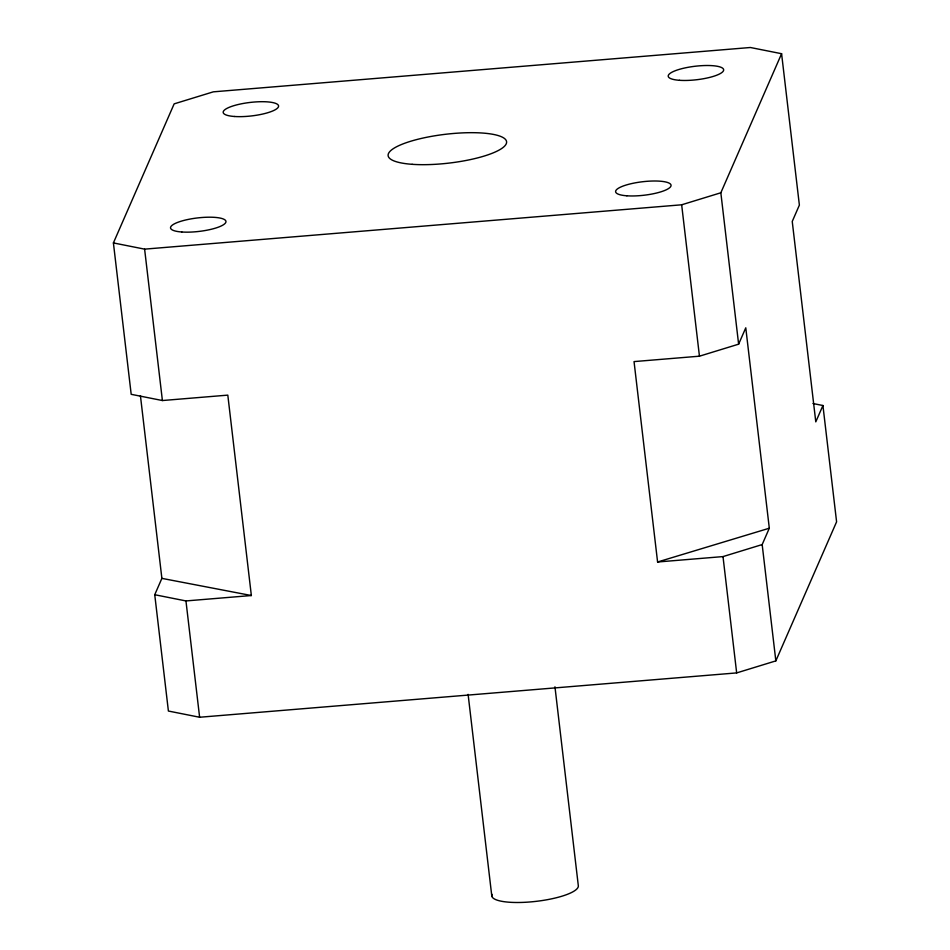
<?xml version="1.0" encoding="UTF-8"?>
<svg xmlns="http://www.w3.org/2000/svg" width="950" height="950" viewBox="0 0 950 950"><rect width="100%" height="100%" fill="white"/><g stroke="black" fill="none" stroke-linecap="round" stroke-linejoin="round"><path stroke-width="1.43" d="M140.422 395.651L161.88 578.372L154.743 594.724L185.951 600.934L251.358 595.531L227.81 395.129L162.402 400.532L131.195 394.321L113.406 242.927L174.159 103.859L213.334 91.841L750.381 47.5L781.589 53.711L799.377 205.105L792.241 221.457L815.789 421.859L822.926 405.508L812.998 403.536M738.625 344.173L745.774 327.821L769.31 528.224L762.173 544.576L722.998 556.593L657.59 561.996L634.042 361.594L699.449 356.191L738.625 344.173L720.836 192.779L781.589 53.711M154.743 594.724L168.399 711.039L199.619 717.25L736.666 672.909L775.841 660.891L836.594 521.823L822.926 405.508M113.406 242.927L144.614 249.138L681.661 204.796L720.836 192.779M657.59 561.996L769.31 528.224M161.88 578.372L251.358 595.531M762.173 544.576L775.841 660.891M681.661 204.796L699.449 356.191M722.998 556.593L736.666 672.909M554.954 686.803L578.301 885.554A43.569 10.604 -6.7 0 1 533.579 901.633A43.569 10.604 -6.7 0 1 492.029 894.354M468.101 694.355L491.803 896.064M144.614 249.138L162.402 400.532M185.951 600.934L199.619 717.25M679.488 80.299A27.883 6.781 -6.7 0 0 723.484 70.716A27.883 6.781 -6.7 0 0 684.879 67.949A27.883 6.781 -6.7 0 0 679.488 80.299M234.412 116.482A27.883 6.781 -6.7 0 0 278.409 106.899A27.883 6.781 -6.7 0 0 239.804 104.144A27.883 6.781 -6.7 0 0 234.412 116.482M181.794 231.99A27.883 6.781 -6.7 0 0 225.791 222.407A27.883 6.781 -6.7 0 0 187.197 219.64A27.883 6.781 -6.7 0 0 181.794 231.99M626.881 195.795A27.883 6.781 -6.7 0 0 670.878 186.212A27.883 6.781 -6.7 0 0 632.273 183.445A27.883 6.781 -6.7 0 0 626.881 195.795M412.146 164.314A59.636 14.511 -6.7 0 0 506.231 143.818A59.636 14.511 -6.7 0 0 423.688 137.904A59.636 14.511 -6.7 0 0 412.146 164.314"/></g></svg>
